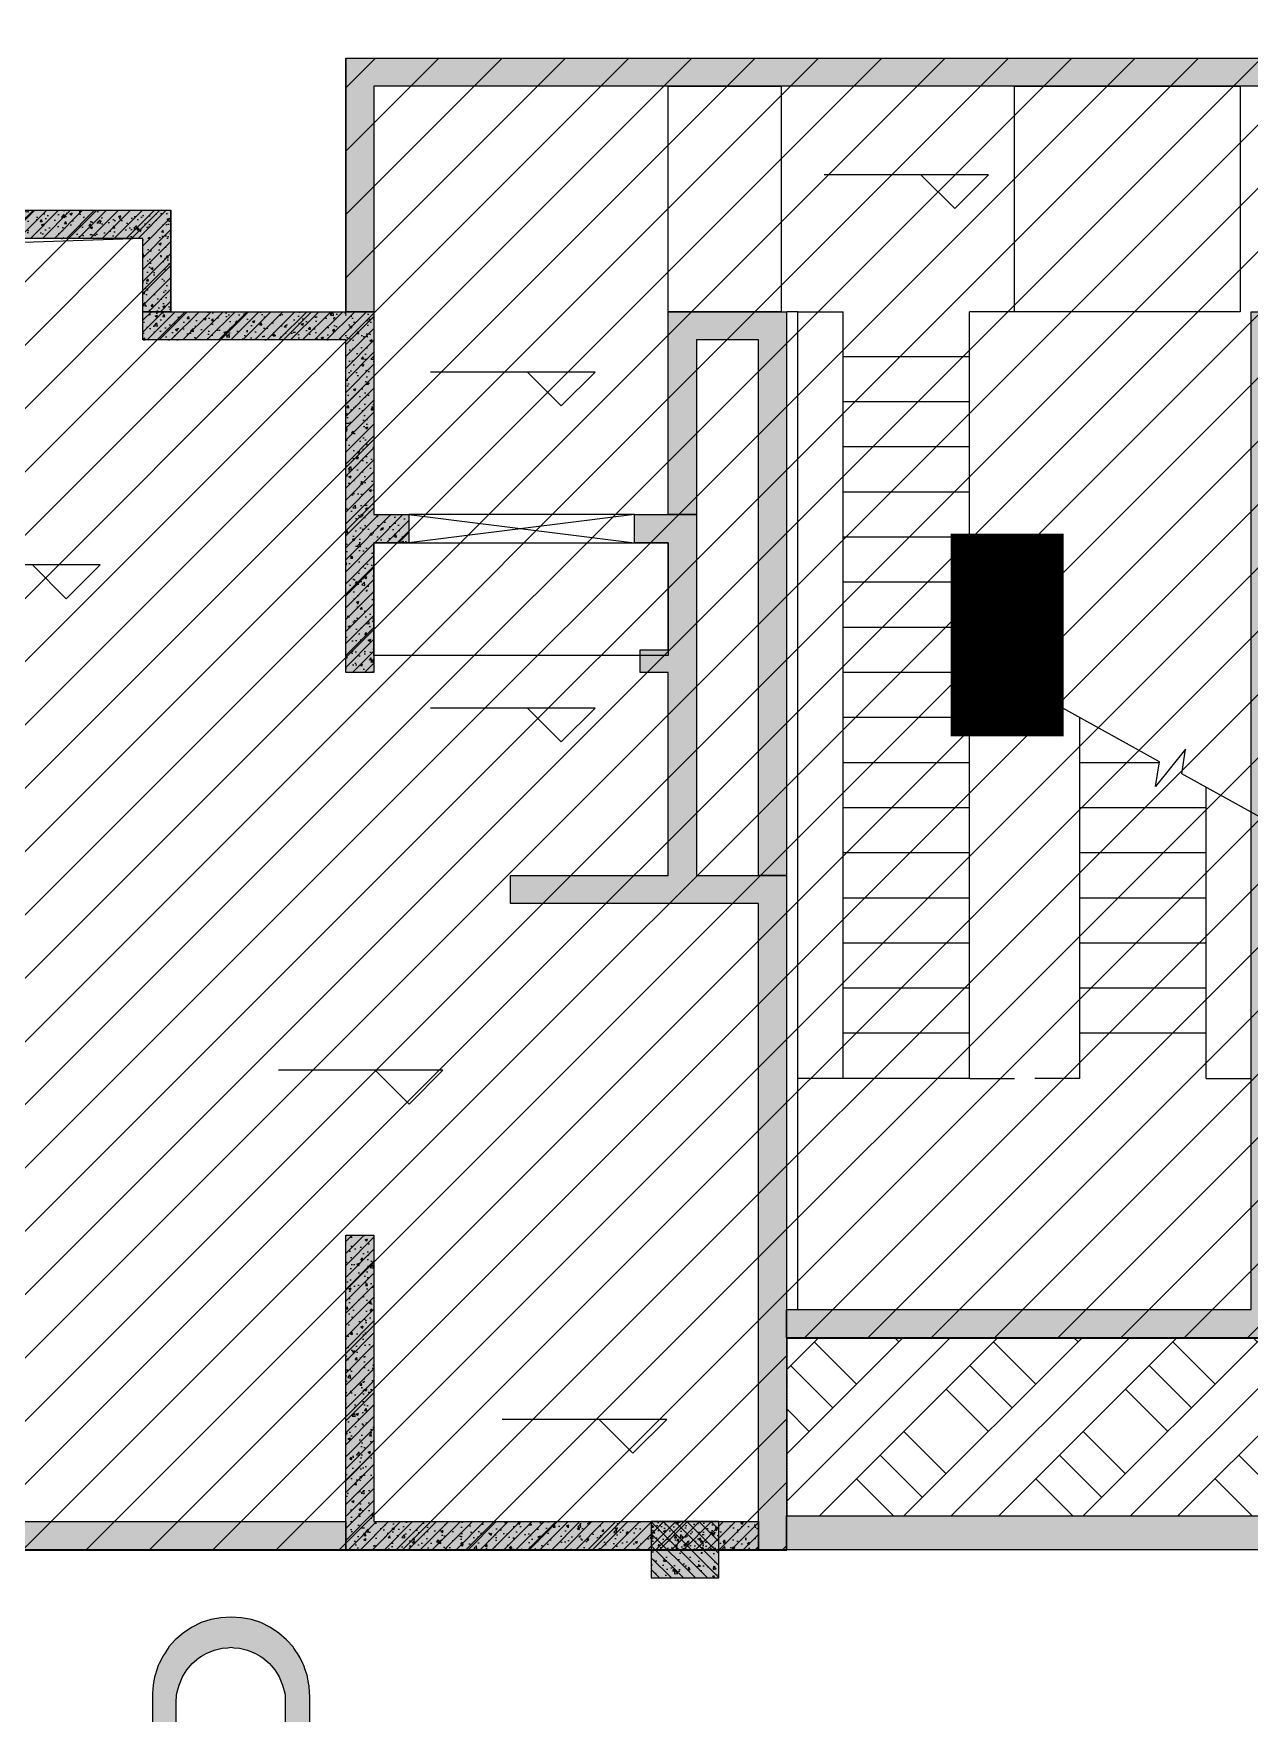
# Model space of a CAD drawing. Extents: x -1338203 to 1886333, y -783476 to 1038610.
# Drawn here: x 783379 to 794160, y 119897 to 134796 of the extents above; entities that cross this region are included whole.
import ezdxf

# ---------------------------------------------------------------- set-up
doc = ezdxf.new("R2010")
doc.units = 0
doc.header["$LTSCALE"] = 1000
doc.header["$MEASUREMENT"] = 0
doc.linetypes.add('$1$DASH', pattern=[0.35, 0.25, -0.1])
for name, color, linetype in [('$1$0A-P-PKNG-LINE', 9, 'Continuous'), ('A-07-平面B1$0$0A-A-SYMB-ELEV', 150, 'Continuous'), ('A-07-平面B1$0$0A-E-STRS', 2, 'Continuous'), ('A-07-平面B1$0$0A-O-HOLE', 52, 'Continuous'), ('A-07-平面B1$0$0A-P-PKNG-STRP', 40, 'Continuous'), ('A-07-平面B1$0$0A-S-WALL-FINI', 5, 'Continuous'), ('A-FIRE', 7, 'Continuous'), ('p-a-core', 1, 'Continuous'), ('S-07-墙柱B1_1$0$0S-CW-HATCH', 251, 'Continuous'), ('S-07-墙柱B1_1$0$0S-CW-HATCH-UP', 251, 'Continuous'), ('S-07-墙柱B1_1$0$0S-CW-LINE', 72, 'Continuous'), ('S-07-墙柱B1_1$0$0S-S-HOLE', 55, 'Continuous'), ('S001地下一墙柱$0$S001地下一墙柱$0$0S-CC-LINE', 52, 'Continuous'), ('S001地下一墙柱$0$S001地下一墙柱$0$0S-CW-HATCH', 251, 'Continuous'), ('S001地下一墙柱$0$S001地下一墙柱$0$0S-CW-HATCH-UP', 251, 'Continuous'), ('S001地下一墙柱$0$S001地下一墙柱$0$0S-CW-LINE', 72, 'Continuous'), ('地面指向箭头', 7, 'Continuous')]:
    doc.layers.add(name, color=color, linetype=linetype)
pattern_1 = [(45, (0, 0), (-53.033, 53.033), []), (50, (0, 0), (215.1781, -18.8256), [22.5, -247.5]), (355, (0, 0), (-41.6254, 225.6576), [18, -198]), (100.4514, (17.93, -1.57), (173.5528, 206.8319), [19.122, -210.3426]), (46.1842, (0, 60), (320.1723, -49.6557), [33.75, -371.25]), (96.6356, (26.68, 55.86), (280.3988, 292.2354), [28.683, -315.514]), (351.1842, (0, 60), (280.3986, 292.2356), [27, -297]), (21, (30, 45), (179.0721, -120.7857), [22.5, -247.5]), (326, (30, 45), (72.9946, 217.545), [18, -198]), (71.4514, (44.92, 34.93), (252.0668, 96.7591), [19.122, -210.3426]), (37.5, (0, 0), (3.64796, 99.86816), [0, -195.6, 0, -201, 0, -198.75]), (7.5, (0, 0), (78.92086, 118.3235), [0, -114.6, 0, -191.1, 0, -75.75]), (327.5, (-66.9, 0), (160.14673, -6.76646), [0, -75, 0, -234, 0, -310.5]), (317.5, (-96.9, 0), (174.95585, 30.0315), [0, -97.5, 0, -155.4, 0, -220.5])]

# ---------------------------------------------------------------- blocks, each defined once
blk = doc.blocks.new('S-07-墙柱B1_1')
at = {"layer": 'S-07-墙柱B1_1$0$0S-CW-HATCH'}
h = blk.add_hatch(color=256, dxfattribs=at)
h.dxf.hatch_style = 1
h.paths.add_polyline_path([(22460, 9590), (26590, 9590), (26590, 8690), (26340, 8690), (26340, 9340), (22460, 9340)])
h = blk.add_hatch(color=256, dxfattribs=at)
h.dxf.hatch_style = 1
h.paths.add_polyline_path([(28140, 5490), (28140, 8440), (26340, 8440), (26340, 8690), (28390, 8690), (28390, 6890), (28700, 6890), (28700, 6640), (28390, 6640), (28390, 5490)])
h = blk.add_hatch(color=256, dxfattribs=at)
h.dxf.hatch_style = 1
h.paths.add_polyline_path([(31000, 6640), (30700, 6640), (30700, 6890), (31250, 6890), (31250, 3690), (32050, 3690), (32050, -2290), (31800, -2290), (31800, 3440), (29600, 3440), (29600, 3690), (31000, 3690), (31000, 5490), (30750, 5490), (30750, 5690), (31000, 5690)])
h = blk.add_hatch(color=256, dxfattribs=at)
h.dxf.hatch_style = 1
h.paths.add_polyline_path([(24460, -2040), (28140, -2040), (28140, -2290), (24210, -2290), (24210, 2100), (24460, 2100)])
h = blk.add_hatch(color=256, dxfattribs=at)
h.dxf.hatch_style = 1
h.paths.add_polyline_path([(28390, -2040), (31800, -2040), (31800, -2290), (28140, -2290), (28140, 500), (28390, 500)])
at = {"layer": 'S-07-墙柱B1_1$0$0S-CW-HATCH-UP'}
h = blk.add_hatch(dxfattribs=at)
h.set_pattern_fill('钢筋混凝土', color=256, scale=30)
h.set_pattern_definition([(45, (-2593366.44, 636368.834), (-53.0330086, 53.0330086), []), (50, (-2593366.44, 636368.83), (215.178055, -18.82564), [22.5, -247.5]), (355, (-2593366.44, 636368.83), (-41.6254, 225.65764), [18, -198]), (100.4514, (-2593348.51, 636367.27), (173.552815, 206.831863), [19.122057, -210.342634]), (46.1842, (-2593366.44, 636428.83), (320.172315, -49.655704), [33.75, -371.25]), (96.6356, (-2593339.76, 636424.7), (280.39881, 292.23536), [28.683086, -315.5139]), (351.1842, (-2593366.44, 636428.83), (280.398584, 292.23558), [27, -297]), (21, (-2593336.44, 636413.83), (179.072116, -120.785667), [22.5, -247.5]), (326, (-2593336.44, 636413.83), (72.9946, 217.545014), [18, -198]), (71.4514, (-2593321.52, 636403.77), (252.066789, 96.759149), [19.122057, -210.342634]), (37.5, (-2593366.44, 636368.834), (3.6479566, 99.8681561), [0, -195.6, 0, -201, 0, -198.75]), (7.5, (-2593366.44, 636368.83), (78.9208612, 118.3235136), [0, -114.6, 0, -191.1, 0, -75.75]), (327.5, (-2593433.34, 636368.834), (160.1467309, -6.7664615), [0, -75, 0, -234, 0, -310.5]), (317.5, (-2593463.34, 636368.83), (174.955851, 30.031495), [0, -97.5, 0, -155.4, 0, -220.5])])
h.paths.add_polyline_path([(22460, 9590), (26590, 9590), (26590, 8690), (26340, 8690), (26340, 9340), (22460, 9340)])
h = blk.add_hatch(dxfattribs=at)
h.set_pattern_fill('钢筋混凝土', color=256, scale=30)
h.set_pattern_definition([(45, (0, 0), (-53.033, 53.033), []), (50, (0, 0), (215.1781, -18.8256), [22.5, -247.5]), (355, (0, 0), (-41.6254, 225.6576), [18, -198]), (100.4514, (17.93, -1.57), (173.5528, 206.8319), [19.122, -210.3426]), (46.1842, (0, 60), (320.1723, -49.6557), [33.75, -371.25]), (96.6356, (26.68, 55.86), (280.3988, 292.2354), [28.683, -315.514]), (351.1842, (0, 60), (280.3986, 292.2356), [27, -297]), (21, (30, 45), (179.0721, -120.7857), [22.5, -247.5]), (326, (30, 45), (72.9946, 217.545), [18, -198]), (71.4514, (44.92, 34.93), (252.0668, 96.7591), [19.122, -210.3426]), (37.5, (0, 0), (3.64796, 99.86816), [0, -195.6, 0, -201, 0, -198.75]), (7.5, (0, 0), (78.92086, 118.3235), [0, -114.6, 0, -191.1, 0, -75.75]), (327.5, (-66.9, 0), (160.14673, -6.76646), [0, -75, 0, -234, 0, -310.5]), (317.5, (-96.9, 0), (174.95585, 30.0315), [0, -97.5, 0, -155.4, 0, -220.5])])
h.paths.add_polyline_path([(28140, 5490), (28140, 8440), (26340, 8440), (26340, 8690), (28390, 8690), (28390, 6890), (28700, 6890), (28700, 6640), (28390, 6640), (28390, 5490)])
h = blk.add_hatch(dxfattribs=at)
h.set_pattern_fill('钢筋混凝土', color=256, scale=30)
h.set_pattern_definition([(45, (0, 0), (-53.03301, 53.03301), []), (50, (0, 0), (215.1781, -18.8256), [22.5, -247.5]), (355, (0, 0), (-41.6254, 225.6576), [18, -198]), (100.4514, (17.93, -1.57), (173.5528, 206.8319), [19.122, -210.3426]), (46.1842, (0, 60), (320.1723, -49.6557), [33.75, -371.25]), (96.6356, (26.68, 55.86), (280.3988, 292.2354), [28.683, -315.514]), (351.1842, (0, 60), (280.3986, 292.2356), [27, -297]), (21, (30, 45), (179.0721, -120.7857), [22.5, -247.5]), (326, (30, 45), (72.9946, 217.545), [18, -198]), (71.4514, (44.92, 34.93), (252.0668, 96.7591), [19.122, -210.3426]), (37.5, (0, 0), (3.64796, 99.86816), [0, -195.6, 0, -201, 0, -198.75]), (7.5, (0, 0), (78.92086, 118.3235), [0, -114.6, 0, -191.1, 0, -75.75]), (327.5, (-66.9, 0), (160.14673, -6.76646), [0, -75, 0, -234, 0, -310.5]), (317.5, (-96.9, 0), (174.95585, 30.0315), [0, -97.5, 0, -155.4, 0, -220.5])])
h.paths.add_polyline_path([(31000, 6640), (30700, 6640), (30700, 6890), (31250, 6890), (31250, 3690), (32050, 3690), (32050, -2290), (31800, -2290), (31800, 3440), (29600, 3440), (29600, 3690), (31000, 3690), (31000, 5490), (30750, 5490), (30750, 5690), (31000, 5690)])
h = blk.add_hatch(dxfattribs=at)
h.set_pattern_fill('钢筋混凝土', color=256, scale=30)
h.set_pattern_definition(pattern_1)
h.paths.add_polyline_path([(24460, -2040), (28140, -2040), (28140, -2290), (24210, -2290), (24210, 2100), (24460, 2100)])
h = blk.add_hatch(dxfattribs=at)
h.set_pattern_fill('钢筋混凝土', color=256, scale=30)
h.set_pattern_definition(pattern_1)
h.paths.add_polyline_path([(28390, -2040), (31800, -2040), (31800, -2290), (28140, -2290), (28140, 500), (28390, 500)])
at = {"layer": 'S-07-墙柱B1_1$0$0S-CW-LINE'}
for points in [[(22460, 9590), (26590, 9590), (26590, 8690), (26340, 8690), (26340, 9340), (22460, 9340)], [(28140, 5490), (28140, 8440), (26340, 8440), (26340, 8690), (28390, 8690), (28390, 6890), (28700, 6890), (28700, 6640), (28390, 6640), (28390, 5490)], [(24460, -2040), (28140, -2040), (28140, -2290), (24210, -2290), (24210, 2100), (24460, 2100)], [(28390, -2040), (31800, -2040), (31800, -2290), (28140, -2290), (28140, 500), (28390, 500)]]:
    blk.add_lwpolyline(points, close=True, dxfattribs=at)
at = {"layer": 'S-07-墙柱B1_1$0$0S-CW-LINE', "flags": 128}
blk.add_lwpolyline([(31000, 6640), (30700, 6640), (30700, 6890), (31250, 6890), (31250, 3690), (32050, 3690), (32050, -2290), (31800, -2290), (31800, 3440), (29600, 3440), (29600, 3690), (31000, 3690), (31000, 5490), (30750, 5490), (30750, 5690), (31000, 5690)], close=True, dxfattribs=at)
at = {"layer": 'S-07-墙柱B1_1$0$0S-S-HOLE'}
blk.add_lwpolyline([(28700, 6640), (30700, 6640), (30700, 6890), (28700, 6890)], close=True, dxfattribs=at)
for points in [[(30700, 6890), (28700, 6640)], [(28700, 6890), (30700, 6640)]]:
    blk.add_lwpolyline(points, dxfattribs=at)
blk = doc.blocks.new('S001地下一墙柱')
at = {"layer": 'S001地下一墙柱$0$S001地下一墙柱$0$0S-CW-HATCH', "ltscale": 0.002}
h = blk.add_hatch(color=256, dxfattribs=at)
h.dxf.hatch_style = 1
h.paths.add_polyline_path([(38191, -176360), (38191, -174810), (28061, -174810), (28061, -183660), (23691, -183660), (23691, -183410), (27811, -183410), (27811, -174560), (38441, -174560), (38441, -176360)])
at = {"layer": 'S001地下一墙柱$0$S001地下一墙柱$0$0S-CW-HATCH'}
h = blk.add_hatch(color=256, dxfattribs=at)
h.dxf.hatch_style = 1
h.paths.add_polyline_path([(23091, -185790), (23091, -185290), (22491, -185290), (22491, -185790)])
at = {"layer": 'S001地下一墙柱$0$S001地下一墙柱$0$0S-CW-HATCH', "ltscale": 0.002}
h = blk.add_hatch(color=256, dxfattribs=at)
h.dxf.hatch_style = 1
h.paths.add_polyline_path([(23691, -185240), (37391, -185240), (37391, -185540), (23691, -185540)])
at = {"layer": 'S001地下一墙柱$0$S001地下一墙柱$0$0S-CW-HATCH-UP', "ltscale": 0.002}
h = blk.add_hatch(dxfattribs=at)
h.set_pattern_fill('钢筋混凝土', color=256, scale=30)
h.set_pattern_definition([(45, (-766365.37, -306889.07), (-53.0330086, 53.0330086), []), (50, (-766365.37, -306889.07), (215.178055, -18.82564), [22.5, -247.5]), (355, (-766365.37, -306889.07), (-41.6254, 225.65764), [18, -198]), (100.4514, (-766347.44, -306890.64), (173.552815, 206.83186), [19.122057, -210.342634]), (46.1842, (-766365.37, -306829.07), (320.172315, -49.6557), [33.75, -371.25]), (96.6356, (-766338.7, -306833.2), (280.39881, 292.23536), [28.68309, -315.5139]), (351.1842, (-766365.37, -306829.07), (280.39858, 292.23558), [27, -297]), (21, (-766335.37, -306844.07), (179.072116, -120.785667), [22.5, -247.5]), (326, (-766335.37, -306844.07), (72.9946, 217.545014), [18, -198]), (71.4514, (-766320.44, -306854.14), (252.06679, 96.75915), [19.122057, -210.342634]), (37.5, (-766365.37, -306889.07), (3.6479566, 99.868156), [0, -195.6, 0, -201, 0, -198.75]), (7.5, (-766365.37, -306889.07), (78.920861, 118.323514), [0, -114.6, 0, -191.1, 0, -75.75]), (327.5, (-766432.27, -306889.07), (160.146731, -6.7664615), [0, -75, 0, -234, 0, -310.5]), (317.5, (-766462.27, -306889.07), (174.95585, 30.031495), [0, -97.5, 0, -155.4, 0, -220.5])])
h.paths.add_polyline_path([(19781, -174560), (19781, -172310), (41301, -172310), (41301, -174560), (41051, -174560), (41051, -172560), (20031, -172560), (20031, -174560)])
h = blk.add_hatch(dxfattribs=at)
h.set_pattern_fill('钢筋混凝土', color=256, scale=30)
h.set_pattern_definition([(45, (-766365.37, -306889.07), (-53.0330086, 53.0330086), []), (50, (-766365.37, -306889.07), (215.178055, -18.82564), [22.5, -247.5]), (355, (-766365.37, -306889.07), (-41.6254, 225.65764), [18, -198]), (100.4514, (-766347.44, -306890.64), (173.552815, 206.83186), [19.122057, -210.342634]), (46.1842, (-766365.37, -306829.07), (320.172315, -49.6557), [33.75, -371.25]), (96.6356, (-766338.7, -306833.2), (280.39881, 292.23536), [28.68309, -315.5139]), (351.1842, (-766365.37, -306829.07), (280.39858, 292.23558), [27, -297]), (21, (-766335.37, -306844.07), (179.072116, -120.785667), [22.5, -247.5]), (326, (-766335.37, -306844.07), (72.9946, 217.545014), [18, -198]), (71.4514, (-766320.44, -306854.14), (252.06679, 96.75915), [19.122057, -210.342634]), (37.5, (-766365.37, -306889.07), (3.6479566, 99.868156), [0, -195.6, 0, -201, 0, -198.75]), (7.5, (-766365.37, -306889.07), (78.920861, 118.323514), [0, -114.6, 0, -191.1, 0, -75.75]), (327.5, (-766432.27, -306889.07), (160.146731, -6.7664615), [0, -75, 0, -234, 0, -310.5]), (317.5, (-766462.27, -306889.07), (174.95585, 30.031495), [0, -97.5, 0, -155.4, 0, -220.5])])
h.paths.add_polyline_path([(22641, -176360), (22641, -174560), (23691, -174560), (23691, -179560), (23441, -179560), (23441, -174810), (22891, -174810), (22891, -176360)])
h = blk.add_hatch(dxfattribs=at)
h.set_pattern_fill('钢筋混凝土', color=256, scale=30)
h.set_pattern_definition([(45, (-766365.37, -306889.07), (-53.0330086, 53.0330086), []), (50, (-766365.37, -306889.07), (215.178055, -18.82564), [22.5, -247.5]), (355, (-766365.37, -306889.07), (-41.6254, 225.65764), [18, -198]), (100.4514, (-766347.44, -306890.64), (173.552815, 206.83186), [19.122057, -210.342634]), (46.1842, (-766365.37, -306829.07), (320.172315, -49.6557), [33.75, -371.25]), (96.6356, (-766338.7, -306833.2), (280.39881, 292.23536), [28.68309, -315.5139]), (351.1842, (-766365.37, -306829.07), (280.39858, 292.23558), [27, -297]), (21, (-766335.37, -306844.07), (179.072116, -120.785667), [22.5, -247.5]), (326, (-766335.37, -306844.07), (72.9946, 217.545014), [18, -198]), (71.4514, (-766320.44, -306854.14), (252.06679, 96.75915), [19.122057, -210.342634]), (37.5, (-766365.37, -306889.07), (3.6479566, 99.868156), [0, -195.6, 0, -201, 0, -198.75]), (7.5, (-766365.37, -306889.07), (78.920861, 118.323514), [0, -114.6, 0, -191.1, 0, -75.75]), (327.5, (-766432.27, -306889.07), (160.146731, -6.7664615), [0, -75, 0, -234, 0, -310.5]), (317.5, (-766462.27, -306889.07), (174.95585, 30.031495), [0, -97.5, 0, -155.4, 0, -220.5])])
h.paths.add_polyline_path([(38191, -176360), (38191, -174810), (28061, -174810), (28061, -183660), (23691, -183660), (23691, -183410), (27811, -183410), (27811, -174560), (38441, -174560), (38441, -176360)])
at = {"layer": 'S001地下一墙柱$0$S001地下一墙柱$0$0S-CW-HATCH-UP'}
h = blk.add_hatch(dxfattribs=at)
h.set_pattern_fill('钢筋混凝土', color=256, scale=30, angle=-90)
h.set_pattern_definition([(315, (32042.966, -218100.73), (53.03301, 53.03301), []), (320, (32042.97, -218100.73), (-18.8256, -215.1781), [22.5, -247.5]), (265, (32042.97, -218100.73), (225.6576, 41.6254), [18, -198]), (10.4514, (32041.4, -218118.66), (206.8319, -173.5528), [19.122, -210.3426]), (316.1842, (32102.97, -218100.73), (-49.6557, -320.1723), [33.75, -371.25]), (6.6356, (32098.83, -218127.4), (292.2354, -280.3988), [28.683, -315.514]), (261.1842, (32102.97, -218100.73), (292.2356, -280.3986), [27, -297]), (291, (32087.97, -218130.73), (-120.7857, -179.0721), [22.5, -247.5]), (236, (32087.97, -218130.73), (217.545, -72.9946), [18, -198]), (341.4514, (32077.9, -218145.66), (96.7591, -252.0668), [19.122, -210.3426]), (307.5, (32042.966, -218100.73), (99.86816, -3.64796), [0, -195.6, 0, -201, 0, -198.75]), (277.5, (32042.97, -218100.73), (118.3235, -78.92086), [0, -114.6, 0, -191.1, 0, -75.75]), (237.5, (32042.966, -218033.83), (-6.76646, -160.14673), [0, -75, 0, -234, 0, -310.5]), (227.5, (32042.97, -218003.83), (30.0315, -174.95585), [0, -97.5, 0, -155.4, 0, -220.5])])
h.paths.add_polyline_path([(23091, -185790), (23091, -185290), (22491, -185290), (22491, -185790)])
at = {"layer": 'S001地下一墙柱$0$S001地下一墙柱$0$0S-CW-HATCH-UP', "ltscale": 0.002}
h = blk.add_hatch(dxfattribs=at)
h.set_pattern_fill('钢筋混凝土', color=256, scale=30)
h.set_pattern_definition([(45, (-766365.37, -306889.07), (-53.0330086, 53.0330086), []), (50, (-766365.37, -306889.07), (215.178055, -18.82564), [22.5, -247.5]), (355, (-766365.37, -306889.07), (-41.6254, 225.65764), [18, -198]), (100.4514, (-766347.44, -306890.64), (173.552815, 206.83186), [19.122057, -210.342634]), (46.1842, (-766365.37, -306829.07), (320.172315, -49.6557), [33.75, -371.25]), (96.6356, (-766338.7, -306833.2), (280.39881, 292.23536), [28.68309, -315.5139]), (351.1842, (-766365.37, -306829.07), (280.39858, 292.23558), [27, -297]), (21, (-766335.37, -306844.07), (179.072116, -120.785667), [22.5, -247.5]), (326, (-766335.37, -306844.07), (72.9946, 217.545014), [18, -198]), (71.4514, (-766320.44, -306854.14), (252.06679, 96.75915), [19.122057, -210.342634]), (37.5, (-766365.37, -306889.07), (3.6479566, 99.868156), [0, -195.6, 0, -201, 0, -198.75]), (7.5, (-766365.37, -306889.07), (78.920861, 118.323514), [0, -114.6, 0, -191.1, 0, -75.75]), (327.5, (-766432.27, -306889.07), (160.146731, -6.7664615), [0, -75, 0, -234, 0, -310.5]), (317.5, (-766462.27, -306889.07), (174.95585, 30.031495), [0, -97.5, 0, -155.4, 0, -220.5])])
h.paths.add_polyline_path([(23691, -185240), (37391, -185240), (37391, -185540), (23691, -185540)])
at = {"layer": 'S001地下一墙柱$0$S001地下一墙柱$0$0S-CC-LINE'}
blk.add_lwpolyline([(23091, -185790), (23091, -185290), (22491, -185290), (22491, -185790)], close=True, dxfattribs=at)
at = {"layer": 'S001地下一墙柱$0$S001地下一墙柱$0$0S-CW-LINE', "ltscale": 0.002}
for points in [[(19781, -174560), (19781, -172310), (41301, -172310), (41301, -174560), (41051, -174560), (41051, -172560), (20031, -172560), (20031, -174560)], [(22641, -176360), (22641, -174560), (23691, -174560), (23691, -179560), (23441, -179560), (23441, -174810), (22891, -174810), (22891, -176360)], [(23691, -185240), (37391, -185240), (37391, -185540), (23691, -185540)]]:
    blk.add_lwpolyline(points, close=True, dxfattribs=at)
blk.add_lwpolyline([(38191, -176360), (38191, -174810), (28061, -174810), (28061, -183660), (23691, -183660), (23691, -183410), (27811, -183410), (27811, -174560), (38441, -174560), (38441, -176360), (38191, -176360)], dxfattribs=at)
at = {"ltscale": 0.002}
blk.add_blockref('S-07-墙柱B1_1', (-8359, -183250), dxfattribs=at)
blk = doc.blocks.new('JTDT')
at = {"layer": 'A-FIRE'}
h = blk.add_hatch(color=251, dxfattribs=at)
h.dxf.hatch_style = 1
h.paths.add_polyline_path([(189165, 82916), (189162, 82988), (189159, 82988), (189147, 83060), (189144, 83075), (189126, 83123), (189114, 83162), (189105, 83180), (189081, 83230), (189072, 83245), (189057, 83269), (189036, 83299), (189024, 83317), (189021, 83320), (189021, 83323), (188961, 83389), (188893, 83449), (188818, 83500), (188734, 83542), (188650, 83571), (188561, 83586), (188468, 83592), (188378, 83586), (188288, 83571), (188202, 83542), (188118, 83500), (188043, 83449), (187974, 83389), (187915, 83323), (187915, 83320), (187912, 83317), (187900, 83299), (187882, 83269), (187864, 83245), (187858, 83230), (187831, 83180), (187822, 83162), (187810, 83123), (187795, 83075), (187789, 83060), (187777, 82988), (187771, 82916), (187771, 82895), (187771, 82839), (187771, 81938), (187559, 81938), (187559, 81935), (187867, 80625), (187876, 80592), (187882, 80625), (188190, 81935), (187983, 81935), (187983, 81938), (187983, 82839), (187986, 82895), (187989, 82916), (188007, 82988), (188037, 83060), (188046, 83075), (188076, 83123), (188109, 83162), (188124, 83180), (188184, 83230), (188205, 83245), (188247, 83269), (188318, 83299), (188390, 83317), (188441, 83320), (188468, 83323), (188492, 83320), (188543, 83317), (188615, 83299), (188686, 83269), (188728, 83245), (188749, 83230), (188809, 83180), (188824, 83162), (188857, 83123), (188887, 83075), (188896, 83060), (188926, 82988), (188944, 82916), (188947, 82895), (188949, 82839), (188949, 80625), (189168, 80625), (189168, 82839), (189168, 82895)])
at = {"layer": '地面指向箭头', "color": 251, "linetype": 'Continuous'}
blk.add_lwpolyline([(189165, 82916), (189162, 82988), (189159, 82988), (189147, 83060), (189144, 83075), (189126, 83123), (189114, 83162), (189105, 83180), (189081, 83230), (189072, 83245), (189057, 83269), (189036, 83299), (189024, 83317), (189021, 83320), (189021, 83323), (188961, 83389), (188893, 83449), (188818, 83500), (188734, 83542), (188650, 83571), (188561, 83586), (188468, 83592), (188378, 83586), (188288, 83571), (188202, 83542), (188118, 83500), (188043, 83449), (187974, 83389), (187915, 83323), (187915, 83320), (187912, 83317), (187900, 83299), (187882, 83269), (187864, 83245), (187858, 83230), (187831, 83180), (187822, 83162), (187810, 83123), (187795, 83075), (187789, 83060), (187777, 82988), (187771, 82916), (187771, 82895), (187771, 82839), (187771, 81938), (187559, 81938), (187559, 81935), (187867, 80625), (187876, 80592), (187882, 80625), (188190, 81935), (187983, 81935), (187983, 81938), (187983, 82839), (187986, 82895), (187989, 82916), (188007, 82988), (188037, 83060), (188046, 83075), (188076, 83123), (188109, 83162), (188124, 83180), (188184, 83230), (188205, 83245), (188247, 83269), (188318, 83299), (188390, 83317), (188441, 83320), (188468, 83323), (188492, 83320), (188543, 83317), (188615, 83299), (188686, 83269), (188728, 83245), (188749, 83230), (188809, 83180), (188824, 83162), (188857, 83123), (188887, 83075), (188896, 83060), (188926, 82988), (188944, 82916), (188947, 82895), (188949, 82839), (188949, 80625), (189168, 80625), (189168, 82839), (189168, 82895), (189165, 82916)], dxfattribs=at)
blk = doc.blocks.new('A$C9cb663f1')
at = {"layer": '地面指向箭头', "color": 251}
blk.add_blockref('JTDT', (184015, -324601), dxfattribs=at)
blk = doc.blocks.new('A-07-平面B1$0$sdfhdfgjhfg')
at = {"layer": 'A-07-平面B1$0$0A-E-STRS'}
for p, q in [((45670, -990), (45270, -990)), ((45270, -1390), (44150, -1390)), ((45270, -1790), (44150, -1790)), ((45270, -2190), (44150, -2190)), ((45270, -2590), (44150, -2590)), ((45270, -2990), (44150, -2990)), ((45270, -3390), (44150, -3390)), ((45270, -3790), (44150, -3790)), ((45270, -4190), (44150, -4190)), ((45270, -4590), (44150, -4590)), ((45270, -4990), (44150, -4990)), ((46955, -4990), (46250, -4990)), ((45270, -5390), (44150, -5390)), ((47370, -5390), (46250, -5390)), ((45270, -5790), (44150, -5790)), ((47370, -5790), (46250, -5790)), ((45270, -6190), (44150, -6190)), ((47370, -6190), (46250, -6190)), ((45270, -6590), (44150, -6590)), ((47370, -6590), (46250, -6590)), ((45270, -6990), (44150, -6990)), ((47370, -6990), (46250, -6990)), ((45270, -7390), (44150, -7390)), ((47370, -7390), (46250, -7390)), ((45270, -7790), (44150, -7790)), ((45270, -7790), (45670, -7790)), ((47370, -7790), (47770, -7790))]:
    blk.add_line(p, q, dxfattribs=at)
for points in [[(44150, -7790), (43750, -7790), (43750, -990), (44150, -990)], [(44150, -7790), (44150, -990)], [(45270, -7790), (45270, -990)], [(48385, -5770), (47153, -5089), (47188, -4869), (46920, -5200), (46957, -4981), (45725, -4300)], [(46250, -7790), (46250, -4590)], [(47370, -7790), (47370, -5209)], [(46250, -7790), (45850, -7790)]]:
    blk.add_lwpolyline(points, dxfattribs=at)
at = {"layer": 'A-07-平面B1$0$0A-S-WALL-FINI', "flags": 128}
blk.add_lwpolyline([(43750, -9840), (43750, -990), (43650, -990)], dxfattribs=at)
blk = doc.blocks.new('A-07-平面B1')
at = {"layer": 'A-07-平面B1$0$0A-A-SYMB-ELEV'}
for p, q in [((33840, 9905), (32382, 9905)), ((33540, 9605), (33240, 9905)), ((33540, 9605), (33840, 9905)), ((30351, 8155), (28893, 8155)), ((30051, 7855), (29751, 8155)), ((30051, 7855), (30351, 8155)), ((25962, 6444), (24504, 6444)), ((25662, 6144), (25362, 6444)), ((25662, 6144), (25962, 6444)), ((30351, 5175), (28893, 5175)), ((30051, 4875), (29751, 5175)), ((30051, 4875), (30351, 5175)), ((29002, 1963), (27543, 1963)), ((28702, 1663), (28402, 1963)), ((28702, 1663), (29002, 1963)), ((30986, -1134), (29527, -1134)), ((30686, -1434), (30386, -1134)), ((30686, -1434), (30986, -1134))]:
    blk.add_line(p, q, dxfattribs=at)
at = {"layer": 'A-07-平面B1$0$0A-O-HOLE', "flags": 128}
blk.add_lwpolyline([(26340, 9340), (22722, 9219), (22460, 8690)], dxfattribs=at)
at = {"layer": 'A-07-平面B1$0$0A-P-PKNG-STRP'}
for points in [[(32000, 8690), (31000, 8690), (31000, 10690), (32000, 10690)], [(36070, 8690), (34070, 8690), (34070, 10690), (36070, 10690)], [(28390, 6640), (31000, 6640), (31000, 5640), (28390, 5640)]]:
    blk.add_lwpolyline(points, close=True, dxfattribs=at)
blk.add_blockref('A-07-平面B1$0$sdfhdfgjhfg', (-11600, 9680))

msp = doc.modelspace()

# ---------------------------------------------------------------- hatches: boundary and pattern name
at = {"layer": '$1$0A-P-PKNG-LINE', "linetype": '$1$DASH', "ltscale": 0.002}
h = msp.add_hatch(dxfattribs=at)
h.set_pattern_fill('夯实土壤', color=251, scale=200)
h.set_pattern_definition([(45, (236, -5e-07), (-794.788, 794.788), []), (45, (656, -5e-07), (-794.788, 794.788), []), (45, (1076, -5e-07), (-794.788, 794.788), []), (135, (236, -5e-07), (-794.788, -794.788), [530, -594]), (135, (446, 210), (-794.788, -794.788), [530, -594]), (135, (656, 420), (-794.788, -794.788), [530, -594])])
h.paths.add_polyline_path([(794426.6, 132079.1), (794426.6, 123229.1), (790056.6, 123229.1), (790056.6, 121649.1), (802906.6, 121649.1), (802906.6, 127329.1), (804556.6, 127329.1), (804556.6, 132079.1)])
at = {"ltscale": 0.002}
h = msp.add_hatch(dxfattribs=at)
h.set_pattern_fill('ANSI31', color=8, scale=250)
h.set_pattern_definition([(45, (321361.53, 273451.68), (-280.633, 280.633), [])])
h.paths.add_polyline_path([(768656.6, 121345.6), (776146.6, 121345.6), (776146.6, 120345.6), (775996.6, 120345.6), (775996.6, 119945.6), (782616.6, 119945.6), (782616.6, 120345.6), (782466.6, 120345.6), (782466.6, 121345.6), (790056.6, 121345.6), (790056.6, 123225.6), (794426.6, 123225.6), (794426.6, 134575.6), (786146.6, 134575.6), (786146.6, 132325.6), (784596.5, 132325.6), (784596.5, 133225.6), (780466.6, 133225.6), (780466.6, 134795.6), (777346.6, 134795.6), (777346.6, 132325.6), (759966.6, 132325.6), (759966.6, 134795.6), (756846.6, 134795.6), (756846.6, 133225.6), (752716.7, 133225.6), (752716.7, 132325.6), (750916.6, 132325.6), (750916.6, 130525.6), (748056.6, 130525.6), (748056.6, 127325.6), (747256.6, 127325.6), (747256.6, 125275.6), (746356.6, 125275.6), (746356.6, 121345.6), (754846.6, 121345.6), (754846.6, 120345.6), (754696.6, 120345.6), (754696.6, 119945.6), (761316.6, 119945.6), (761316.6, 120345.6), (761166.6, 120345.6), (761166.6, 121345.6), (765006.6, 121345.6)])

# ---------------------------------------------------------------- linework, layer by layer
at = {"layer": '$1$0A-P-PKNG-LINE', "color": 251, "linetype": '$1$DASH', "ltscale": 0.002}
msp.add_lwpolyline([(794426.6, 132079.1), (794426.6, 123229.1), (790056.6, 123229.1), (790056.6, 121649.1), (802906.6, 121649.1), (802906.6, 127329.1), (804556.6, 127329.1), (804556.6, 132079.1)], close=True, dxfattribs=at)
at = {"color": 3, "flags": 128}
msp.add_lwpolyline([(782466.6, 121345.6), (790056.6, 121345.6), (790056.6, 123225.6), (794426.6, 123225.6), (794426.6, 134575.6), (786146.6, 134575.6), (786146.6, 132325.6), (784596.5, 132325.6), (784596.5, 133225.6), (780466.6, 133225.6)], dxfattribs=at)
at = {"layer": 'p-a-core', "color": 3, "ltscale": 0.002, "const_width": 1000}
msp.add_lwpolyline([(792011.6, 130361.6), (792011.6, 128561.6)], dxfattribs=at)

# ---------------------------------------------------------------- block references
at = {"ltscale": 0.002}
for name, p in [('S001地下一墙柱', (766365.4, 306889.1)), ('A$C9cb663f1', (412646.2, 361761.3)), ('A-07-平面B1', (758006.6, 123639.1))]:
    msp.add_blockref(name, p, dxfattribs=at)

doc.saveas('drawing.dxf')
